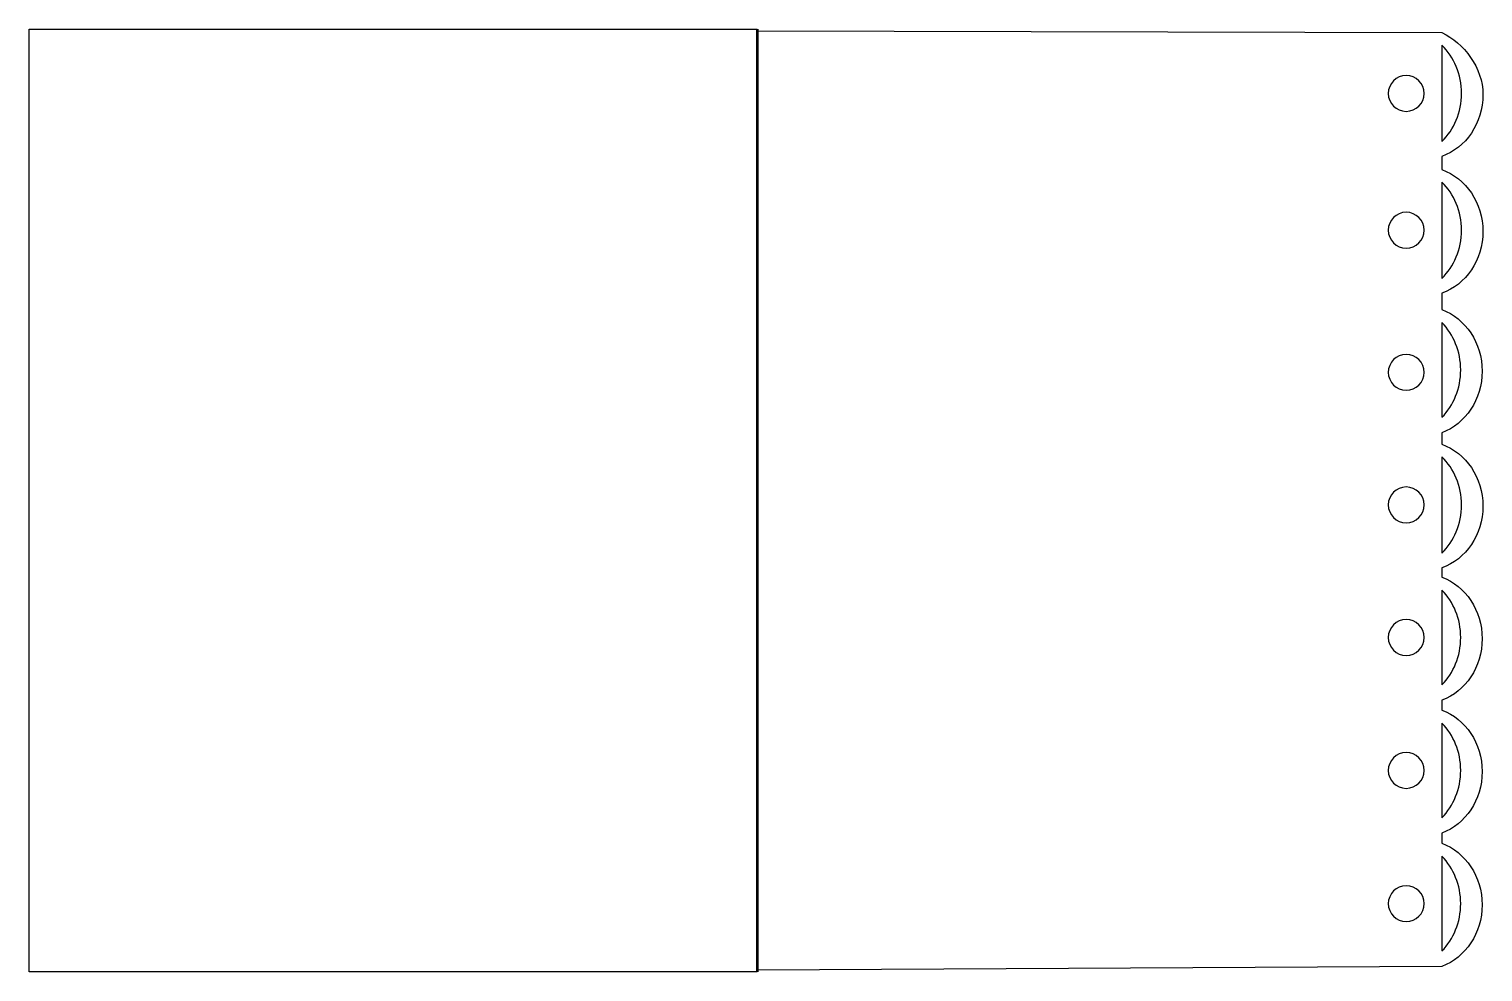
# Model space of a CAD drawing. Header units: centimetres. Extents: x -8.6 to 7.6, y -6.3 to 4.2.
import ezdxf

# ---------------------------------------------------------------- set-up
doc = ezdxf.new("R2010")
doc.units = ezdxf.units.CM
doc.header["$MEASUREMENT"] = 0
doc.layers.add('Layer 1', color=7, linetype='Continuous')

msp = doc.modelspace()

# ---------------------------------------------------------------- linework, layer by layer
at = {"layer": 'Layer 1'}
for points, knots in [([(7.56298, 1.96493), (7.56298, 2.28508), (7.37198, 2.55649), (7.10739, 2.65176), (7.10739, 2.65176), (7.10739, 2.65176), (7.10739, 2.7986), (7.10739, 2.7986), (7.10739, 2.7986), (7.37197, 2.8939), (7.56298, 3.16529), (7.56298, 3.48543), (7.56298, 3.48543), (7.56298, 3.78433), (7.35086, 4.06103), (7.10739, 4.17401), (7.10739, 4.17401), (7.10739, 4.17401), (-0.50414, 4.1956), (-0.50414, 4.1956), (-0.50414, 4.1956), (-0.50414, 4.1956), (-0.50414, 4.21343), (-0.50414, 4.21343), (-0.50414, 4.21343), (-0.50414, 4.21343), (-8.60044, 4.21344), (-8.60044, 4.21344), (-8.60044, 4.21344), (-8.60044, 4.21344), (-8.60044, -6.26409), (-8.60044, -6.26409), (-8.60044, -6.26409), (-8.60044, -6.26409), (-0.50414, -6.26409), (-0.50414, -6.26409), (-0.50414, -6.26409), (-0.50414, -6.26409), (-0.50414, -6.2461), (-0.50414, -6.2461), (-0.50414, -6.2461), (-0.50414, -6.2461), (7.10739, -6.2025), (7.10739, -6.2025), (7.10739, -6.2025), (7.36761, -6.10458), (7.55462, -5.8355), (7.55462, -5.51871), (7.55462, -5.51871), (7.55462, -5.20192), (7.36761, -4.9329), (7.10739, -4.83492), (7.10739, -4.83492), (7.10739, -4.83492), (7.10739, -4.72181), (7.10739, -4.72181), (7.10739, -4.72181), (7.36761, -4.62389), (7.55462, -4.35486), (7.55462, -4.03807), (7.55462, -4.03807), (7.55462, -3.72128), (7.36761, -3.45226), (7.10739, -3.35428), (7.10739, -3.35428), (7.10739, -3.35428), (7.10739, -3.24482), (7.10739, -3.24482), (7.10739, -3.24482), (7.36761, -3.14684), (7.55462, -2.87782), (7.55462, -2.56103), (7.55462, -2.56103), (7.55462, -2.24424), (7.36761, -1.97522), (7.10739, -1.87724), (7.10739, -1.87724), (7.10739, -1.87724), (7.10739, -1.7745), (7.10739, -1.7745), (7.10739, -1.7745), (7.37197, -1.6792), (7.56298, -1.40781), (7.56298, -1.08764), (7.56298, -1.08764), (7.56298, -0.76747), (7.37198, -0.49608), (7.10739, -0.40078), (7.10739, -0.40078), (7.10739, -0.40078), (7.10739, -0.27158), (7.10739, -0.27158), (7.10739, -0.27158), (7.36761, -0.1736), (7.55462, 0.09542), (7.55462, 0.41221), (7.55462, 0.41221), (7.55462, 0.729), (7.36761, 0.99802), (7.10739, 1.09597), (7.10739, 1.09597), (7.10739, 1.09597), (7.10739, 1.27811), (7.10739, 1.27811), (7.10739, 1.27811), (7.37198, 1.37337), (7.56298, 1.64478), (7.56298, 1.96493)], [0, 0, 0, 0, 0.03571429, 0.03571429, 0.03571429, 0.03571429, 0.07142857, 0.07142857, 0.07142857, 0.07142857, 0.10714286, 0.10714286, 0.10714286, 0.10714286, 0.14285714, 0.14285714, 0.14285714, 0.14285714, 0.17857143, 0.17857143, 0.17857143, 0.17857143, 0.21428571, 0.21428571, 0.21428571, 0.21428571, 0.25, 0.25, 0.25, 0.25, 0.28571429, 0.28571429, 0.28571429, 0.28571429, 0.32142857, 0.32142857, 0.32142857, 0.32142857, 0.35714286, 0.35714286, 0.35714286, 0.35714286, 0.39285714, 0.39285714, 0.39285714, 0.39285714, 0.42857143, 0.42857143, 0.42857143, 0.42857143, 0.46428571, 0.46428571, 0.46428571, 0.46428571, 0.5, 0.5, 0.5, 0.5, 0.53571429, 0.53571429, 0.53571429, 0.53571429, 0.57142857, 0.57142857, 0.57142857, 0.57142857, 0.60714286, 0.60714286, 0.60714286, 0.60714286, 0.64285714, 0.64285714, 0.64285714, 0.64285714, 0.67857143, 0.67857143, 0.67857143, 0.67857143, 0.71428571, 0.71428571, 0.71428571, 0.71428571, 0.75, 0.75, 0.75, 0.75, 0.78571429, 0.78571429, 0.78571429, 0.78571429, 0.82142857, 0.82142857, 0.82142857, 0.82142857, 0.85714286, 0.85714286, 0.85714286, 0.85714286, 0.89285714, 0.89285714, 0.89285714, 0.89285714, 0.92857143, 0.92857143, 0.92857143, 0.92857143, 1, 1, 1, 1]), ([(7.1074, 4.03357), (7.24072, 3.90125), (7.32438, 3.71062), (7.32438, 3.49869), (7.32438, 3.49869), (7.32438, 3.28676), (7.24072, 3.09613), (7.1074, 2.96381), (7.1074, 2.96381), (7.1074, 2.96381), (7.1074, 4.03357), (7.1074, 4.03357)], [0, 0, 0, 0, 0.25, 0.25, 0.25, 0.25, 0.5, 0.5, 0.5, 0.5, 1, 1, 1, 1]), ([(6.7102, 3.29943), (6.60016, 3.29943), (6.51094, 3.38865), (6.51094, 3.49869), (6.51094, 3.49869), (6.51094, 3.60873), (6.60016, 3.69795), (6.7102, 3.69795), (6.7102, 3.69795), (6.82021, 3.69795), (6.90943, 3.60873), (6.90943, 3.49869), (6.90943, 3.49869), (6.90943, 3.38865), (6.82022, 3.29943), (6.7102, 3.29943)], [0, 0, 0, 0, 0.2, 0.2, 0.2, 0.2, 0.4, 0.4, 0.4, 0.4, 0.6, 0.6, 0.6, 0.6, 1, 1, 1, 1]), ([(7.1074, 2.51304), (7.24072, 2.38072), (7.32438, 2.19009), (7.32438, 1.97816), (7.32438, 1.97816), (7.32438, 1.76623), (7.24072, 1.5756), (7.1074, 1.44328), (7.1074, 1.44328), (7.1074, 1.44328), (7.1074, 2.51304), (7.1074, 2.51304)], [0, 0, 0, 0, 0.25, 0.25, 0.25, 0.25, 0.5, 0.5, 0.5, 0.5, 1, 1, 1, 1]), ([(6.7102, 1.7789), (6.60016, 1.7789), (6.51094, 1.86812), (6.51094, 1.97816), (6.51094, 1.97816), (6.51094, 2.0882), (6.60016, 2.17742), (6.7102, 2.17742), (6.7102, 2.17742), (6.82021, 2.17742), (6.90943, 2.0882), (6.90943, 1.97816), (6.90943, 1.97816), (6.90943, 1.86812), (6.82022, 1.7789), (6.7102, 1.7789)], [0, 0, 0, 0, 0.2, 0.2, 0.2, 0.2, 0.4, 0.4, 0.4, 0.4, 0.6, 0.6, 0.6, 0.6, 1, 1, 1, 1]), ([(7.31605, 0.42542), (7.31605, 0.21801), (7.2358, 0.03111), (7.1074, -0.10081), (7.1074, -0.10081), (7.1074, -0.10081), (7.1074, 0.95165), (7.1074, 0.95165), (7.1074, 0.95165), (7.2358, 0.81971), (7.31605, 0.63283), (7.31605, 0.42542)], [0, 0, 0, 0, 0.25, 0.25, 0.25, 0.25, 0.5, 0.5, 0.5, 0.5, 1, 1, 1, 1]), ([(6.7102, 0.19971), (6.60016, 0.19971), (6.51094, 0.28893), (6.51094, 0.39897), (6.51094, 0.39897), (6.51094, 0.50901), (6.60016, 0.59823), (6.7102, 0.59823), (6.7102, 0.59823), (6.82021, 0.59823), (6.90943, 0.50901), (6.90943, 0.39897), (6.90943, 0.39897), (6.90943, 0.28893), (6.82022, 0.19971), (6.7102, 0.19971)], [0, 0, 0, 0, 0.2, 0.2, 0.2, 0.2, 0.4, 0.4, 0.4, 0.4, 0.6, 0.6, 0.6, 0.6, 1, 1, 1, 1]), ([(7.32438, -1.07439), (7.32438, -1.28635), (7.24072, -1.47698), (7.1074, -1.6093), (7.1074, -1.6093), (7.1074, -1.6093), (7.1074, -0.53951), (7.1074, -0.53951), (7.1074, -0.53951), (7.24072, -0.67186), (7.32438, -0.86249), (7.32438, -1.07439)], [0, 0, 0, 0, 0.25, 0.25, 0.25, 0.25, 0.5, 0.5, 0.5, 0.5, 1, 1, 1, 1]), ([(6.7102, -1.27368), (6.60016, -1.27368), (6.51094, -1.18449), (6.51094, -1.07442), (6.51094, -1.07442), (6.51094, -0.96441), (6.60016, -0.87519), (6.7102, -0.87519), (6.7102, -0.87519), (6.82021, -0.87519), (6.90943, -0.96441), (6.90943, -1.07442), (6.90943, -1.07442), (6.90946, -1.18449), (6.82022, -1.27368), (6.7102, -1.27368)], [0, 0, 0, 0, 0.2, 0.2, 0.2, 0.2, 0.4, 0.4, 0.4, 0.4, 0.6, 0.6, 0.6, 0.6, 1, 1, 1, 1]), ([(7.31605, -2.54781), (7.31605, -2.75522), (7.2358, -2.94209), (7.1074, -3.07404), (7.1074, -3.07404), (7.1074, -3.07404), (7.1074, -2.02161), (7.1074, -2.02161), (7.1074, -2.02161), (7.2358, -2.1535), (7.31605, -2.34037), (7.31605, -2.54781)], [0, 0, 0, 0, 0.25, 0.25, 0.25, 0.25, 0.5, 0.5, 0.5, 0.5, 1, 1, 1, 1]), ([(6.7102, -2.74704), (6.60016, -2.74704), (6.51094, -2.65782), (6.51094, -2.54781), (6.51094, -2.54781), (6.51094, -2.43774), (6.60016, -2.34855), (6.7102, -2.34855), (6.7102, -2.34855), (6.82021, -2.34855), (6.90943, -2.43774), (6.90943, -2.54781), (6.90943, -2.54781), (6.90946, -2.65782), (6.82022, -2.74704), (6.7102, -2.74704)], [0, 0, 0, 0, 0.2, 0.2, 0.2, 0.2, 0.4, 0.4, 0.4, 0.4, 0.6, 0.6, 0.6, 0.6, 1, 1, 1, 1]), ([(7.31605, -4.02482), (7.31605, -4.2322), (7.2358, -4.4191), (7.1074, -4.55105), (7.1074, -4.55105), (7.1074, -4.55105), (7.1074, -3.49859), (7.1074, -3.49859), (7.1074, -3.49859), (7.2358, -3.63053), (7.31605, -3.81738), (7.31605, -4.02482)], [0, 0, 0, 0, 0.25, 0.25, 0.25, 0.25, 0.5, 0.5, 0.5, 0.5, 1, 1, 1, 1]), ([(6.7102, -4.22405), (6.60016, -4.22405), (6.51094, -4.13483), (6.51094, -4.02482), (6.51094, -4.02482), (6.51094, -3.91475), (6.60016, -3.82556), (6.7102, -3.82556), (6.7102, -3.82556), (6.82021, -3.82556), (6.90943, -3.91475), (6.90943, -4.02482), (6.90943, -4.02482), (6.90946, -4.13483), (6.82022, -4.22405), (6.7102, -4.22405)], [0, 0, 0, 0, 0.2, 0.2, 0.2, 0.2, 0.4, 0.4, 0.4, 0.4, 0.6, 0.6, 0.6, 0.6, 1, 1, 1, 1]), ([(7.31605, -5.50545), (7.31605, -5.71288), (7.2358, -5.89973), (7.1074, -6.03168), (7.1074, -6.03168), (7.1074, -6.03168), (7.1074, -4.97925), (7.1074, -4.97925), (7.1074, -4.97925), (7.2358, -5.11117), (7.31605, -5.29802), (7.31605, -5.50545)], [0, 0, 0, 0, 0.25, 0.25, 0.25, 0.25, 0.5, 0.5, 0.5, 0.5, 1, 1, 1, 1]), ([(6.7102, -5.70471), (6.60016, -5.70471), (6.51094, -5.61552), (6.51094, -5.50545), (6.51094, -5.50545), (6.51094, -5.39544), (6.60016, -5.30619), (6.7102, -5.30619), (6.7102, -5.30619), (6.82021, -5.30619), (6.90943, -5.39543), (6.90943, -5.50545), (6.90943, -5.50545), (6.90946, -5.61552), (6.82022, -5.70471), (6.7102, -5.70471)], [0, 0, 0, 0, 0.2, 0.2, 0.2, 0.2, 0.4, 0.4, 0.4, 0.4, 0.6, 0.6, 0.6, 0.6, 1, 1, 1, 1])]:
    msp.add_open_spline(points, degree=3, knots=knots, dxfattribs=at)
at = {"layer": 'Layer 1', "color": 240, "lineweight": 53}
msp.add_open_spline([(-0.50414, 4.21346), (-0.50414, 4.21346), (-0.50414, -6.26406), (-0.50414, -6.26406)], degree=3, dxfattribs=at)

doc.saveas('drawing.dxf')
